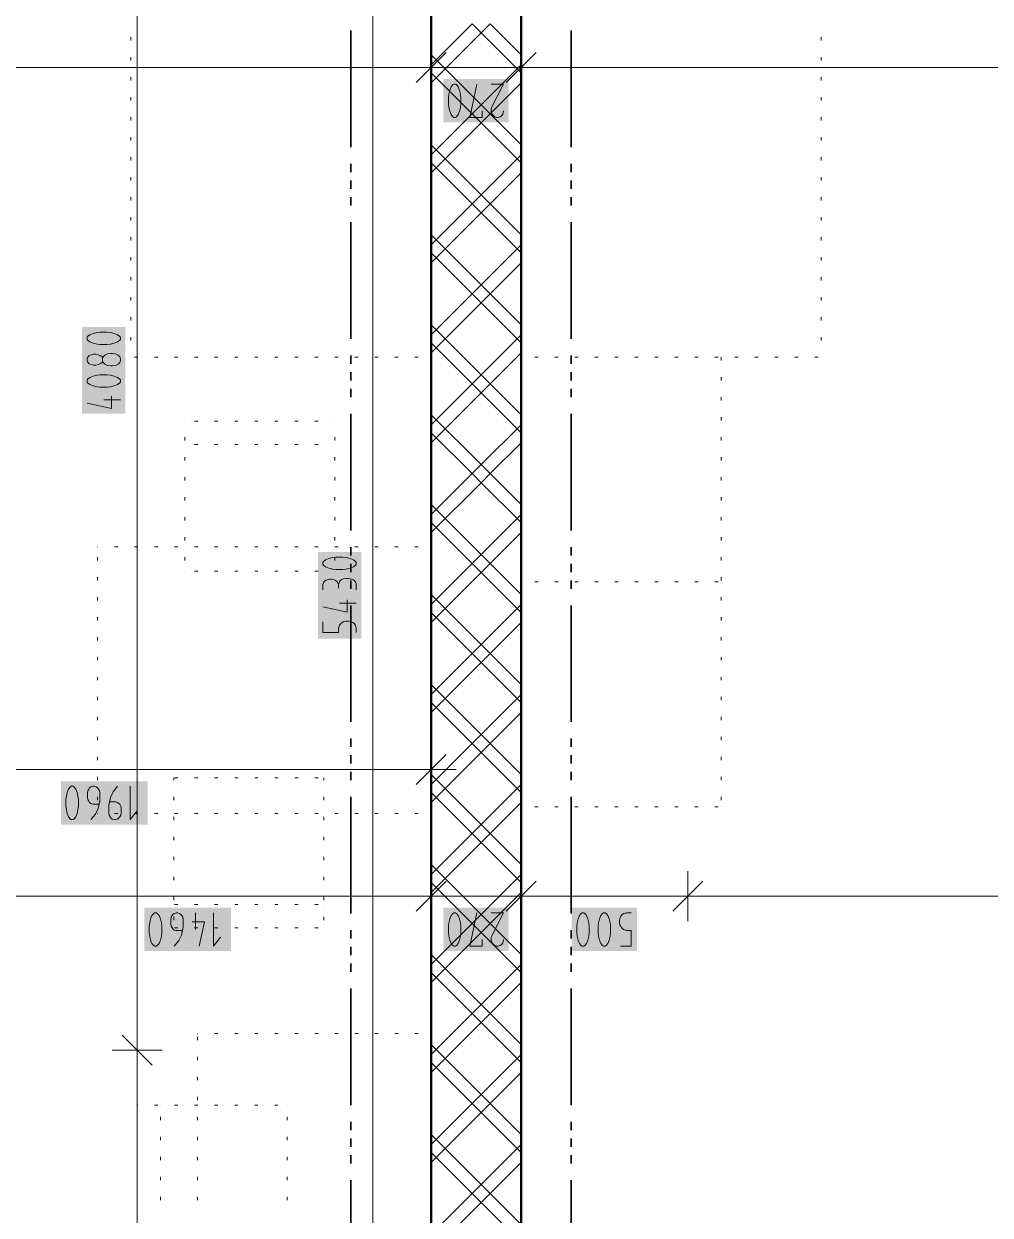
# Model space of a CAD drawing. Header units: millimetres. Extents: x 0 to 594, y 0 to 420.
# Drawn here: x 488.66 to 518.37, y 283.16 to 319.81 of the extents above; entities that cross this region are included whole.
import ezdxf

# ---------------------------------------------------------------- set-up
doc = ezdxf.new("R2010")
doc.units = ezdxf.units.MM
doc.header["$LTSCALE"] = 8
for name, color, linetype in [('PDF_Koty delkove', 7, 'Continuous'), ('PDF_Nabytek', 7, 'Continuous'), ('PDF_Pozarni useky', 7, 'Continuous'), ('PDF_Steny akusticke', 7, 'Continuous')]:
    doc.layers.add(name, color=color, linetype=linetype)

msp = doc.modelspace()

# ---------------------------------------------------------------- linework, layer by layer
at = {"layer": 'PDF_Koty delkove', "lineweight": 18}
for points in [[(499.39, 330.824), (499.39, 330.055), (499.39, 274.398), (499.39, 271.631), (499.39, 250.465), (499.39, 248.312), (499.39, 247.543)], [(492.14, 243.7), (492.14, 248.312), (492.14, 250.465), (492.14, 272.912), (492.14, 274.398), (492.14, 288.236), (492.14, 330.055)], [(501.177, 319.233), (501.177, 318.464), (501.177, 317.696)], [(503.945, 319.233), (503.945, 318.464), (503.945, 317.696)], [(501.638, 318.925), (500.716, 318.003)], [(504.406, 318.925), (503.483, 318.003)], [(549.557, 318.464), (545.764, 318.464), (542.39, 318.464), (503.945, 318.464), (501.177, 318.464), (459.665, 318.464), (456.898, 318.464), (416.513, 318.464), (414.361, 318.464)], [(501.712, 317.541), (501.712, 317.336), (501.726, 317.234), (501.753, 317.114), (501.794, 317.012), (501.848, 316.943), (501.876, 316.927), (501.93, 316.927), (501.958, 316.943), (502.013, 317.012), (502.054, 317.114), (502.082, 317.234), (502.096, 317.336), (502.096, 317.541), (502.082, 317.643), (502.054, 317.763), (502.013, 317.866), (501.958, 317.934), (501.93, 317.952), (501.876, 317.952), (501.848, 317.934), (501.794, 317.866)], [(501.794, 317.866), (501.753, 317.763), (501.726, 317.643), (501.712, 317.541)], [(502.753, 317.131), (502.753, 316.927), (502.369, 316.927), (502.588, 317.952)], [(503.026, 317.952), (503.41, 317.952), (503.053, 317.268), (503.026, 317.199), (503.026, 317.097), (503.053, 317.029), (503.094, 316.978), (503.135, 316.943), (503.19, 316.927), (503.245, 316.927), (503.3, 316.943), (503.341, 316.978), (503.382, 317.029), (503.41, 317.131)], [(491.08, 309.419), (491.063, 309.392), (491.011, 309.351), (490.944, 309.324), (490.875, 309.31), (490.806, 309.31), (490.739, 309.324), (490.67, 309.351), (490.619, 309.406), (490.602, 309.447), (490.602, 309.502), (490.619, 309.543)], [(490.619, 309.543), (490.67, 309.598), (490.739, 309.625), (490.806, 309.639), (490.875, 309.639), (490.944, 309.625), (491.011, 309.598), (491.063, 309.557), (491.08, 309.529)], [(490.619, 308.872), (490.602, 308.845), (490.602, 308.79), (490.619, 308.762), (490.687, 308.708), (490.79, 308.667), (490.91, 308.639), (491.011, 308.625), (491.216, 308.625), (491.319, 308.639), (491.439, 308.667), (491.541, 308.708), (491.61, 308.762), (491.627, 308.79), (491.627, 308.845), (491.61, 308.872), (491.541, 308.927), (491.439, 308.968), (491.319, 308.995), (491.216, 309.009)], [(491.216, 309.009), (491.011, 309.009), (490.91, 308.995), (490.79, 308.968), (490.687, 308.927), (490.619, 308.872)], [(491.354, 308.352), (491.354, 307.968), (490.602, 308.133)], [(491.627, 308.243), (491.115, 308.243)], [(497.852, 302.392), (497.852, 302.556), (497.868, 302.611), (497.903, 302.665), (497.955, 302.693), (498.056, 302.72), (498.125, 302.72), (498.227, 302.693), (498.296, 302.638), (498.33, 302.556), (498.33, 302.447)], [(498.706, 302.733), (498.637, 302.747), (498.569, 302.747), (498.483, 302.733), (498.416, 302.706), (498.365, 302.651), (498.33, 302.556)], [(498.877, 302.392), (498.877, 302.583), (498.842, 302.651), (498.791, 302.706), (498.706, 302.733)], [(498.603, 302.09), (498.603, 301.707), (497.852, 301.872)], [(498.877, 301.981), (498.365, 301.981)], [(497.852, 301.406), (497.852, 301.077), (498.33, 301.077), (498.33, 301.215), (498.365, 301.31), (498.416, 301.365), (498.501, 301.419), (498.569, 301.433), (498.637, 301.433), (498.706, 301.419), (498.774, 301.392), (498.825, 301.351), (498.86, 301.297), (498.877, 301.215), (498.877, 301.077)], [(501.177, 297.634), (501.177, 296.866), (501.177, 296.097)], [(501.638, 297.327), (500.716, 296.404)], [(501.177, 296.866), (489.875, 296.866), (481.087, 296.866), (459.665, 296.866), (456.898, 296.866), (445.666, 296.866), (436.142, 296.866), (430.597, 296.866), (426.977, 296.866), (416.513, 296.866), (414.361, 296.866), (409.949, 296.866), (388.07, 296.866), (386.583, 296.866), (351.939, 296.866), (349.786, 296.866), (315.141, 296.866)], [(501.177, 296.866), (501.946, 296.866)], [(489.955, 295.942), (489.955, 295.737), (489.969, 295.636), (489.996, 295.516), (490.037, 295.413), (490.091, 295.345), (490.119, 295.328), (490.173, 295.328), (490.201, 295.345), (490.255, 295.413), (490.297, 295.516), (490.324, 295.636), (490.338, 295.737), (490.338, 295.942), (490.324, 296.045), (490.297, 296.165), (490.255, 296.267), (490.201, 296.336), (490.173, 296.353), (490.119, 296.353)], [(490.119, 296.353), (490.091, 296.336), (490.037, 296.267), (489.996, 296.165), (489.969, 296.045), (489.955, 295.942)], [(490.968, 295.806), (490.776, 295.806), (490.721, 295.823), (490.68, 295.857), (490.653, 295.892), (490.626, 295.942), (490.612, 296.011), (490.612, 296.147), (490.626, 296.216), (490.653, 296.267), (490.68, 296.301), (490.721, 296.336), (490.776, 296.353), (490.83, 296.353), (490.885, 296.336), (490.926, 296.301), (490.954, 296.267), (490.981, 296.216), (490.995, 296.147), (490.995, 295.908), (490.94, 295.67), (490.858, 295.498), (490.721, 295.328)], [(491.542, 296.353), (491.405, 296.182), (491.323, 296.011), (491.269, 295.772), (491.269, 295.532), (491.283, 295.465), (491.31, 295.413), (491.337, 295.379), (491.378, 295.345), (491.433, 295.328), (491.487, 295.328), (491.542, 295.345), (491.583, 295.379)], [(491.926, 296.353), (491.926, 295.328), (492.144, 295.601)], [(491.583, 295.379), (491.611, 295.413), (491.639, 295.465), (491.652, 295.532), (491.652, 295.67), (491.639, 295.737), (491.611, 295.806), (491.542, 295.857), (491.487, 295.875), (491.296, 295.875)], [(501.177, 293.741), (501.177, 292.972), (501.177, 292.203)], [(503.945, 293.741), (503.945, 292.972), (503.945, 292.203)], [(509.07, 293.741), (509.07, 292.972), (509.07, 292.203)], [(501.638, 293.433), (500.716, 292.511)], [(504.406, 293.433), (503.483, 292.511)], [(509.531, 293.433), (508.608, 292.511)], [(545.764, 292.972), (526.093, 292.972), (509.07, 292.972), (503.945, 292.972), (501.177, 292.972), (486.212, 292.972), (481.087, 292.972)], [(492.599, 291.52), (492.653, 291.451), (492.681, 291.434), (492.735, 291.434), (492.763, 291.451), (492.818, 291.52), (492.859, 291.622), (492.887, 291.742), (492.9, 291.843), (492.9, 292.048), (492.887, 292.151), (492.859, 292.271), (492.818, 292.373), (492.763, 292.442), (492.735, 292.459), (492.681, 292.459), (492.653, 292.442), (492.599, 292.373), (492.558, 292.271), (492.531, 292.151), (492.517, 292.048)], [(493.53, 291.912), (493.338, 291.912), (493.283, 291.93), (493.242, 291.963), (493.215, 291.998), (493.188, 292.048), (493.174, 292.117), (493.174, 292.253), (493.188, 292.322), (493.215, 292.373), (493.242, 292.407), (493.283, 292.442), (493.338, 292.459), (493.392, 292.459), (493.447, 292.442), (493.489, 292.407), (493.516, 292.373), (493.544, 292.322), (493.558, 292.253), (493.558, 292.015), (493.503, 291.776), (493.42, 291.605), (493.283, 291.434)], [(493.94, 292.459), (493.94, 291.947)], [(494.488, 292.459), (494.488, 291.434), (494.707, 291.707)], [(501.848, 291.451), (501.876, 291.434), (501.93, 291.434), (501.958, 291.451), (502.013, 291.52), (502.054, 291.622), (502.082, 291.742), (502.096, 291.843), (502.096, 292.048), (502.082, 292.151), (502.054, 292.271), (502.013, 292.373), (501.958, 292.442), (501.93, 292.459), (501.876, 292.459), (501.848, 292.442), (501.794, 292.373), (501.753, 292.271), (501.726, 292.151), (501.712, 292.048)], [(502.753, 291.638), (502.753, 291.434), (502.369, 291.434), (502.588, 292.459)], [(503.026, 292.459), (503.41, 292.459), (503.053, 291.776), (503.026, 291.707), (503.026, 291.605), (503.053, 291.537), (503.094, 291.486), (503.135, 291.451), (503.19, 291.434), (503.245, 291.434), (503.3, 291.451), (503.341, 291.486), (503.382, 291.537), (503.41, 291.638)], [(506.315, 292.048), (506.315, 291.843), (506.329, 291.742), (506.356, 291.622), (506.397, 291.52), (506.452, 291.451), (506.48, 291.434), (506.534, 291.434), (506.562, 291.451), (506.616, 291.52), (506.657, 291.622), (506.685, 291.742), (506.699, 291.843), (506.699, 292.048), (506.685, 292.151), (506.657, 292.271), (506.616, 292.373), (506.562, 292.442), (506.534, 292.459), (506.48, 292.459), (506.452, 292.442), (506.397, 292.373), (506.356, 292.271), (506.329, 292.151), (506.315, 292.048)], [(506.999, 291.434), (507.328, 291.434), (507.328, 291.912), (507.191, 291.912), (507.096, 291.947), (507.04, 291.998), (506.986, 292.083), (506.972, 292.151), (506.972, 292.22), (506.986, 292.288), (507.013, 292.356), (507.054, 292.407), (507.109, 292.442), (507.191, 292.459), (507.328, 292.459)], [(493.831, 292.186), (494.215, 292.186), (494.049, 291.434)], [(492.517, 292.048), (492.517, 291.843), (492.531, 291.742), (492.558, 291.622), (492.599, 291.52)], [(501.712, 292.048), (501.712, 291.843), (501.726, 291.742), (501.753, 291.622), (501.794, 291.52), (501.848, 291.451)], [(492.601, 287.774), (491.679, 288.697)], [(492.909, 288.236), (492.14, 288.236), (491.371, 288.236)]]:
    msp.add_lwpolyline(points, dxfattribs=at)
for points in [[(491.216, 310.323), (491.011, 310.323), (490.91, 310.309), (490.79, 310.282), (490.687, 310.241), (490.619, 310.187), (490.602, 310.159), (490.602, 310.104), (490.619, 310.076), (490.687, 310.022), (490.79, 309.981), (490.91, 309.953), (491.011, 309.939), (491.216, 309.939), (491.319, 309.953), (491.439, 309.981), (491.541, 310.022), (491.61, 310.076), (491.627, 310.104), (491.627, 310.159), (491.61, 310.187), (491.541, 310.241), (491.439, 310.282), (491.319, 310.309)], [(491.387, 309.666), (491.319, 309.666), (491.234, 309.652), (491.149, 309.612), (491.097, 309.557), (491.08, 309.529), (491.08, 309.419), (491.097, 309.392), (491.149, 309.337), (491.234, 309.296), (491.319, 309.282), (491.387, 309.282), (491.473, 309.296), (491.559, 309.337), (491.61, 309.392), (491.627, 309.447), (491.627, 309.502), (491.61, 309.557), (491.559, 309.612), (491.473, 309.652)], [(498.466, 303.404), (498.261, 303.404), (498.16, 303.39), (498.04, 303.363), (497.937, 303.322), (497.868, 303.268), (497.852, 303.24), (497.852, 303.186), (497.868, 303.158), (497.937, 303.104), (498.04, 303.063), (498.16, 303.035), (498.261, 303.021), (498.466, 303.021), (498.569, 303.035), (498.688, 303.063), (498.791, 303.104), (498.86, 303.158), (498.877, 303.186), (498.877, 303.24), (498.86, 303.268), (498.791, 303.322), (498.688, 303.363), (498.569, 303.39)], [(505.658, 292.048), (505.658, 291.843), (505.672, 291.742), (505.699, 291.622), (505.74, 291.52), (505.795, 291.451), (505.822, 291.434), (505.877, 291.434), (505.905, 291.451), (505.959, 291.52), (506, 291.622), (506.028, 291.742), (506.042, 291.843), (506.042, 292.048), (506.028, 292.151), (506, 292.271), (505.959, 292.373), (505.905, 292.442), (505.877, 292.459), (505.822, 292.459), (505.795, 292.442), (505.74, 292.373), (505.699, 292.271), (505.672, 292.151)]]:
    msp.add_lwpolyline(points, close=True, dxfattribs=at)
at = {"layer": 'PDF_Koty delkove', "color": 7, "lineweight": 18, "true_color": 0xffffff, "transparency": 33554559}
for points in [[(503.563, 318.106), (501.559, 318.106), (503.563, 316.773), (501.559, 316.773)], [(491.781, 307.814), (491.781, 310.476), (490.449, 307.814), (490.449, 310.476)], [(499.031, 300.896), (499.031, 303.558), (497.698, 300.896), (497.698, 303.558)], [(492.463, 296.507), (489.801, 296.507), (492.463, 295.175), (489.801, 295.175)], [(495.025, 292.613), (492.363, 292.613), (495.025, 291.281), (492.363, 291.281)], [(503.563, 292.613), (501.559, 292.613), (503.563, 291.281), (501.559, 291.281)], [(507.51, 292.613), (505.505, 292.613), (507.51, 291.281), (505.505, 291.281)]]:
    msp.add_solid(points, dxfattribs=at)
at = {"layer": 'PDF_Nabytek', "lineweight": 13}
for points in [[(491.952, 319.29), (491.952, 319.393)], [(501.177, 319.29), (501.177, 319.393)], [(503.945, 319.29), (503.945, 319.393)], [(513.17, 319.29), (513.17, 319.393)], [(491.952, 318.675), (491.952, 318.778)], [(501.177, 318.675), (501.177, 318.778)], [(503.945, 318.675), (503.945, 318.778)], [(513.17, 318.675), (513.17, 318.778)], [(491.952, 318.06), (491.952, 318.163)], [(501.177, 318.06), (501.177, 318.163)], [(503.945, 318.06), (503.945, 318.163)], [(513.17, 318.06), (513.17, 318.163)], [(491.952, 317.445), (491.952, 317.548)], [(501.177, 317.445), (501.177, 317.548)], [(503.945, 317.445), (503.945, 317.548)], [(513.17, 317.445), (513.17, 317.548)], [(491.952, 316.83), (491.952, 316.933)], [(501.177, 316.83), (501.177, 316.933)], [(503.945, 316.83), (503.945, 316.933)], [(513.17, 316.83), (513.17, 316.933)], [(491.952, 316.215), (491.952, 316.318)], [(501.177, 316.215), (501.177, 316.318)], [(503.945, 316.215), (503.945, 316.318)], [(513.17, 316.215), (513.17, 316.318)], [(491.952, 315.6), (491.952, 315.703)], [(501.177, 315.6), (501.177, 315.703)], [(503.945, 315.6), (503.945, 315.703)], [(513.17, 315.6), (513.17, 315.703)], [(491.952, 314.985), (491.952, 315.088)], [(501.177, 314.985), (501.177, 315.088)], [(503.945, 314.985), (503.945, 315.088)], [(513.17, 314.985), (513.17, 315.088)], [(491.952, 314.37), (491.952, 314.473)], [(501.177, 314.37), (501.177, 314.473)], [(503.945, 314.37), (503.945, 314.473)], [(513.17, 314.37), (513.17, 314.473)], [(491.952, 313.755), (491.952, 313.858)], [(501.177, 313.755), (501.177, 313.858)], [(503.945, 313.755), (503.945, 313.858)], [(513.17, 313.755), (513.17, 313.858)], [(491.952, 313.14), (491.952, 313.243)], [(501.177, 313.14), (501.177, 313.243)], [(503.945, 313.14), (503.945, 313.243)], [(513.17, 313.14), (513.17, 313.243)], [(491.952, 312.525), (491.952, 312.628)], [(501.177, 312.525), (501.177, 312.628)], [(503.945, 312.525), (503.945, 312.628)], [(513.17, 312.525), (513.17, 312.628)], [(491.952, 311.91), (491.952, 312.013)], [(501.177, 311.91), (501.177, 312.013)], [(503.945, 311.91), (503.945, 312.013)], [(513.17, 311.91), (513.17, 312.013)], [(491.952, 311.295), (491.952, 311.398)], [(501.177, 311.295), (501.177, 311.398)], [(503.945, 311.295), (503.945, 311.398)], [(513.17, 311.295), (513.17, 311.398)], [(491.952, 310.68), (491.952, 310.783)], [(501.177, 310.68), (501.177, 310.783)], [(503.945, 310.68), (503.945, 310.783)], [(513.17, 310.68), (513.17, 310.783)], [(491.952, 310.065), (491.952, 310.168)], [(501.177, 310.065), (501.177, 310.168)], [(503.945, 310.065), (503.945, 310.168)], [(513.17, 310.065), (513.17, 310.168)], [(491.952, 309.555), (491.952, 309.555)], [(491.952, 309.555), (491.952, 309.555)], [(492.168, 309.555), (492.066, 309.555)], [(492.783, 309.555), (492.681, 309.555)], [(493.398, 309.555), (493.296, 309.555)], [(494.013, 309.555), (493.911, 309.555)], [(494.628, 309.555), (494.526, 309.555)], [(495.243, 309.555), (495.141, 309.555)], [(495.858, 309.555), (495.756, 309.555)], [(496.473, 309.555), (496.371, 309.555)], [(497.088, 309.555), (496.986, 309.555)], [(497.703, 309.555), (497.601, 309.555)], [(498.318, 309.555), (498.216, 309.555)], [(498.933, 309.555), (498.831, 309.555)], [(499.548, 309.555), (499.446, 309.555)], [(500.163, 309.555), (500.061, 309.555)], [(500.778, 309.555), (500.676, 309.555)], [(501.177, 309.555), (501.177, 309.555)], [(501.177, 309.555), (501.177, 309.555)], [(503.945, 309.555), (503.945, 309.555)], [(503.945, 309.555), (503.945, 309.555)], [(503.945, 309.555), (503.945, 309.555)], [(503.945, 309.555), (503.945, 309.555)], [(503.945, 309.45), (503.945, 309.553)], [(504.468, 309.555), (504.366, 309.555)], [(504.468, 309.555), (504.366, 309.555)], [(505.083, 309.555), (504.981, 309.555)], [(505.083, 309.555), (504.981, 309.555)], [(505.698, 309.555), (505.596, 309.555)], [(505.698, 309.555), (505.596, 309.555)], [(506.313, 309.555), (506.211, 309.555)], [(506.313, 309.555), (506.211, 309.555)], [(506.928, 309.555), (506.826, 309.555)], [(506.928, 309.555), (506.826, 309.555)], [(507.543, 309.555), (507.441, 309.555)], [(507.543, 309.555), (507.441, 309.555)], [(508.158, 309.555), (508.056, 309.555)], [(508.158, 309.555), (508.056, 309.555)], [(508.773, 309.555), (508.671, 309.555)], [(508.773, 309.555), (508.671, 309.555)], [(509.388, 309.555), (509.286, 309.555)], [(509.388, 309.555), (509.286, 309.555)], [(510.003, 309.555), (509.901, 309.555)], [(510.003, 309.555), (509.901, 309.555)], [(510.095, 309.555), (510.095, 309.555)], [(510.095, 309.555), (510.095, 309.555)], [(510.095, 309.45), (510.095, 309.553)], [(510.618, 309.555), (510.516, 309.555)], [(511.233, 309.555), (511.131, 309.555)], [(511.848, 309.555), (511.746, 309.555)], [(512.463, 309.555), (512.361, 309.555)], [(513.078, 309.555), (512.976, 309.555)], [(513.17, 309.555), (513.17, 309.555)], [(513.17, 309.555), (513.17, 309.555)], [(503.945, 308.835), (503.945, 308.938)], [(510.095, 308.835), (510.095, 308.938)], [(503.945, 308.221), (503.945, 308.323)], [(510.095, 308.221), (510.095, 308.323)], [(493.609, 307.578), (493.609, 307.578)], [(493.609, 307.578), (493.609, 307.578)], [(494.013, 307.578), (493.911, 307.578)], [(494.628, 307.578), (494.526, 307.578)], [(495.243, 307.578), (495.141, 307.578)], [(495.858, 307.578), (495.756, 307.578)], [(496.473, 307.578), (496.371, 307.578)], [(497.088, 307.578), (496.986, 307.578)], [(497.703, 307.578), (497.601, 307.578)], [(498.221, 307.578), (498.216, 307.578)], [(498.221, 307.578), (498.221, 307.578)], [(498.221, 307.578), (498.221, 307.578)], [(503.945, 307.606), (503.945, 307.708)], [(510.095, 307.606), (510.095, 307.708)], [(493.609, 306.991), (493.609, 307.093)], [(493.609, 306.861), (493.609, 306.861)], [(494.013, 306.861), (493.911, 306.861)], [(494.628, 306.861), (494.526, 306.861)], [(495.243, 306.861), (495.141, 306.861)], [(495.858, 306.861), (495.756, 306.861)], [(496.473, 306.861), (496.371, 306.861)], [(497.088, 306.861), (496.986, 306.861)], [(497.703, 306.861), (497.601, 306.861)], [(498.221, 306.861), (498.216, 306.861)], [(498.221, 306.991), (498.221, 307.093)], [(498.221, 306.861), (498.221, 306.861)], [(503.945, 306.991), (503.945, 307.093)], [(510.095, 306.991), (510.095, 307.093)], [(493.609, 306.376), (493.609, 306.478)], [(498.221, 306.376), (498.221, 306.478)], [(503.945, 306.376), (503.945, 306.478)], [(510.095, 306.376), (510.095, 306.478)], [(493.609, 305.761), (493.609, 305.863)], [(498.221, 305.761), (498.221, 305.863)], [(503.945, 305.761), (503.945, 305.863)], [(510.095, 305.761), (510.095, 305.863)], [(493.609, 305.146), (493.609, 305.248)], [(498.221, 305.146), (498.221, 305.248)], [(503.945, 305.146), (503.945, 305.248)], [(510.095, 305.146), (510.095, 305.248)], [(493.609, 304.531), (493.609, 304.633)], [(498.221, 304.531), (498.221, 304.633)], [(503.945, 304.531), (503.945, 304.633)], [(510.095, 304.531), (510.095, 304.633)], [(493.609, 303.916), (493.609, 304.018)], [(498.221, 303.916), (498.221, 304.018)], [(503.945, 303.916), (503.945, 304.018)], [(510.095, 303.916), (510.095, 304.018)], [(490.927, 303.713), (490.927, 303.713)], [(490.938, 303.713), (490.927, 303.713)], [(490.927, 303.713), (490.927, 303.713)], [(491.553, 303.713), (491.451, 303.713)], [(492.168, 303.713), (492.066, 303.713)], [(492.783, 303.713), (492.681, 303.713)], [(493.398, 303.713), (493.296, 303.713)], [(494.013, 303.713), (493.911, 303.713)], [(494.628, 303.713), (494.526, 303.713)], [(495.243, 303.713), (495.141, 303.713)], [(495.858, 303.713), (495.756, 303.713)], [(496.473, 303.713), (496.371, 303.713)], [(497.088, 303.713), (496.986, 303.713)], [(497.703, 303.713), (497.601, 303.713)], [(498.318, 303.713), (498.216, 303.713)], [(498.933, 303.713), (498.831, 303.713)], [(499.548, 303.713), (499.446, 303.713)], [(500.163, 303.713), (500.061, 303.713)], [(500.778, 303.713), (500.676, 303.713)], [(501.177, 303.713), (501.177, 303.713)], [(501.177, 303.713), (501.177, 303.713)], [(490.927, 303.301), (490.927, 303.403)], [(493.609, 303.301), (493.609, 303.403)], [(498.221, 303.301), (498.221, 303.403)], [(501.177, 303.301), (501.177, 303.403)], [(503.945, 303.301), (503.945, 303.403)], [(510.095, 303.301), (510.095, 303.403)], [(490.927, 302.686), (490.927, 302.788)], [(493.609, 302.966), (493.609, 302.966)], [(493.609, 302.966), (493.609, 302.966)], [(494.013, 302.966), (493.911, 302.966)], [(494.628, 302.966), (494.526, 302.966)], [(495.243, 302.966), (495.141, 302.966)], [(495.858, 302.966), (495.756, 302.966)], [(496.473, 302.966), (496.371, 302.966)], [(497.088, 302.966), (496.986, 302.966)], [(497.703, 302.966), (497.601, 302.966)], [(498.221, 302.966), (498.216, 302.966)], [(498.221, 302.966), (498.221, 302.966)], [(498.221, 302.966), (498.221, 302.966)], [(501.177, 302.686), (501.177, 302.788)], [(503.945, 302.686), (503.945, 302.788)], [(510.095, 302.686), (510.095, 302.788)], [(503.945, 302.637), (503.945, 302.637)], [(504.468, 302.637), (504.366, 302.637)], [(505.083, 302.637), (504.981, 302.637)], [(505.698, 302.637), (505.596, 302.637)], [(506.313, 302.637), (506.211, 302.637)], [(506.928, 302.637), (506.826, 302.637)], [(507.543, 302.637), (507.441, 302.637)], [(508.158, 302.637), (508.056, 302.637)], [(508.773, 302.637), (508.671, 302.637)], [(509.388, 302.637), (509.286, 302.637)], [(510.003, 302.637), (509.901, 302.637)], [(510.095, 302.637), (510.095, 302.637)], [(490.927, 302.071), (490.927, 302.173)], [(501.177, 302.071), (501.177, 302.173)], [(503.945, 302.071), (503.945, 302.173)], [(510.095, 302.071), (510.095, 302.173)], [(490.927, 301.456), (490.927, 301.558)], [(501.177, 301.456), (501.177, 301.558)], [(503.945, 301.456), (503.945, 301.558)], [(510.095, 301.456), (510.095, 301.558)], [(490.927, 300.841), (490.927, 300.943)], [(501.177, 300.841), (501.177, 300.943)], [(503.945, 300.841), (503.945, 300.943)], [(510.095, 300.841), (510.095, 300.943)], [(490.927, 300.226), (490.927, 300.328)], [(501.177, 300.226), (501.177, 300.328)], [(503.945, 300.226), (503.945, 300.328)], [(510.095, 300.226), (510.095, 300.328)], [(490.927, 299.611), (490.927, 299.713)], [(501.177, 299.611), (501.177, 299.713)], [(503.945, 299.611), (503.945, 299.713)], [(510.095, 299.611), (510.095, 299.713)], [(490.927, 298.996), (490.927, 299.098)], [(501.177, 298.996), (501.177, 299.098)], [(503.945, 298.996), (503.945, 299.098)], [(510.095, 298.996), (510.095, 299.098)], [(490.927, 298.381), (490.927, 298.483)], [(501.177, 298.381), (501.177, 298.483)], [(503.945, 298.381), (503.945, 298.483)], [(510.095, 298.381), (510.095, 298.483)], [(490.927, 297.766), (490.927, 297.868)], [(501.177, 297.766), (501.177, 297.868)], [(503.945, 297.766), (503.945, 297.868)], [(510.095, 297.766), (510.095, 297.868)], [(490.927, 297.151), (490.927, 297.253)], [(501.177, 297.151), (501.177, 297.253)], [(503.945, 297.151), (503.945, 297.253)], [(510.095, 297.151), (510.095, 297.253)], [(490.927, 296.536), (490.927, 296.638)], [(493.273, 296.536), (493.273, 296.61)], [(493.273, 296.61), (493.273, 296.61)], [(493.273, 296.61), (493.273, 296.61)], [(493.398, 296.61), (493.296, 296.61)], [(494.013, 296.61), (493.911, 296.61)], [(494.628, 296.61), (494.526, 296.61)], [(495.243, 296.61), (495.141, 296.61)], [(495.858, 296.61), (495.756, 296.61)], [(496.473, 296.61), (496.371, 296.61)], [(497.088, 296.61), (496.986, 296.61)], [(497.703, 296.61), (497.601, 296.61)], [(497.885, 296.61), (497.885, 296.61)], [(497.885, 296.536), (497.885, 296.61)], [(497.885, 296.61), (497.885, 296.61)], [(501.177, 296.536), (501.177, 296.638)], [(503.945, 296.536), (503.945, 296.638)], [(510.095, 296.536), (510.095, 296.638)], [(490.927, 295.921), (490.927, 296.023)], [(493.273, 295.921), (493.273, 296.023)], [(497.885, 295.921), (497.885, 296.023)], [(501.177, 295.921), (501.177, 296.023)], [(503.945, 295.921), (503.945, 296.023)], [(510.095, 295.921), (510.095, 296.023)], [(490.927, 295.513), (490.927, 295.513)], [(490.938, 295.513), (490.927, 295.513)], [(490.927, 295.513), (490.927, 295.513)], [(491.553, 295.513), (491.451, 295.513)], [(492.168, 295.513), (492.066, 295.513)], [(492.783, 295.513), (492.681, 295.513)], [(493.273, 295.306), (493.273, 295.408)], [(493.398, 295.513), (493.296, 295.513)], [(494.013, 295.513), (493.911, 295.513)], [(494.628, 295.513), (494.526, 295.513)], [(495.243, 295.513), (495.141, 295.513)], [(495.858, 295.513), (495.756, 295.513)], [(496.473, 295.513), (496.371, 295.513)], [(497.088, 295.513), (496.986, 295.513)], [(497.703, 295.513), (497.601, 295.513)], [(497.885, 295.306), (497.885, 295.408)], [(498.318, 295.513), (498.216, 295.513)], [(498.933, 295.513), (498.831, 295.513)], [(499.548, 295.513), (499.446, 295.513)], [(500.163, 295.513), (500.061, 295.513)], [(500.778, 295.513), (500.676, 295.513)], [(501.177, 295.513), (501.177, 295.513)], [(501.177, 295.513), (501.177, 295.513)], [(503.945, 295.718), (503.945, 295.718)], [(503.945, 295.718), (503.945, 295.718)], [(504.468, 295.718), (504.366, 295.718)], [(505.083, 295.718), (504.981, 295.718)], [(505.698, 295.718), (505.596, 295.718)], [(506.313, 295.718), (506.211, 295.718)], [(506.928, 295.718), (506.826, 295.718)], [(507.543, 295.718), (507.441, 295.718)], [(508.158, 295.718), (508.056, 295.718)], [(508.773, 295.718), (508.671, 295.718)], [(509.388, 295.718), (509.286, 295.718)], [(510.003, 295.718), (509.901, 295.718)], [(510.095, 295.718), (510.095, 295.718)], [(510.095, 295.718), (510.095, 295.718)], [(493.273, 294.691), (493.273, 294.793)], [(497.885, 294.691), (497.885, 294.793)], [(493.273, 294.076), (493.273, 294.178)], [(497.885, 294.076), (497.885, 294.178)], [(493.273, 293.461), (493.273, 293.563)], [(497.885, 293.461), (497.885, 293.563)], [(493.273, 292.846), (493.273, 292.948)], [(497.885, 292.846), (497.885, 292.948)], [(493.273, 292.715), (493.273, 292.715)], [(493.398, 292.715), (493.296, 292.715)], [(494.013, 292.715), (493.911, 292.715)], [(494.628, 292.715), (494.526, 292.715)], [(495.243, 292.715), (495.141, 292.715)], [(495.858, 292.715), (495.756, 292.715)], [(496.473, 292.715), (496.371, 292.715)], [(497.088, 292.715), (496.986, 292.715)], [(497.703, 292.715), (497.601, 292.715)], [(497.885, 292.715), (497.885, 292.715)], [(493.273, 292.231), (493.273, 292.333)], [(497.885, 292.231), (497.885, 292.333)], [(493.273, 291.997), (493.273, 291.997)], [(493.273, 291.997), (493.273, 291.997)], [(493.398, 291.997), (493.296, 291.997)], [(494.013, 291.997), (493.911, 291.997)], [(494.628, 291.997), (494.526, 291.997)], [(495.243, 291.997), (495.141, 291.997)], [(495.858, 291.997), (495.756, 291.997)], [(496.473, 291.997), (496.371, 291.997)], [(497.088, 291.997), (496.986, 291.997)], [(497.703, 291.997), (497.601, 291.997)], [(497.885, 291.997), (497.885, 291.997)], [(497.885, 291.997), (497.885, 291.997)], [(494.013, 288.748), (494.002, 288.748)], [(494.002, 288.748), (494.002, 288.748)], [(494.002, 288.748), (494.002, 288.748)], [(494.002, 288.541), (494.002, 288.643)], [(494.628, 288.748), (494.526, 288.748)], [(495.243, 288.748), (495.141, 288.748)], [(495.858, 288.748), (495.756, 288.748)], [(496.473, 288.748), (496.371, 288.748)], [(497.088, 288.748), (496.986, 288.748)], [(497.703, 288.748), (497.601, 288.748)], [(498.318, 288.748), (498.216, 288.748)], [(498.933, 288.748), (498.831, 288.748)], [(499.548, 288.748), (499.446, 288.748)], [(500.163, 288.748), (500.061, 288.748)], [(500.778, 288.748), (500.676, 288.748)], [(501.177, 288.748), (501.177, 288.748)], [(501.177, 288.748), (501.177, 288.748)], [(501.177, 288.541), (501.177, 288.643)], [(494.002, 287.926), (494.002, 288.028)], [(501.177, 287.926), (501.177, 288.028)], [(494.002, 287.311), (494.002, 287.413)], [(501.177, 287.311), (501.177, 287.413)], [(494.002, 286.696), (494.002, 286.798)], [(501.177, 286.696), (501.177, 286.798)], [(492.139, 286.544), (492.139, 286.544)], [(492.168, 286.544), (492.139, 286.544)], [(492.139, 286.544), (492.139, 286.544)], [(492.783, 286.544), (492.681, 286.544)], [(492.857, 286.544), (492.857, 286.544)], [(493.398, 286.544), (493.296, 286.544)], [(494.013, 286.544), (493.911, 286.544)], [(494.628, 286.544), (494.526, 286.544)], [(495.243, 286.544), (495.141, 286.544)], [(495.858, 286.544), (495.756, 286.544)], [(496.473, 286.544), (496.371, 286.544)], [(496.752, 286.544), (496.752, 286.544)], [(496.752, 286.544), (496.752, 286.544)], [(492.139, 286.081), (492.139, 286.183)], [(492.857, 286.081), (492.857, 286.183)], [(494.002, 286.081), (494.002, 286.183)], [(496.752, 286.081), (496.752, 286.183)], [(501.177, 286.081), (501.177, 286.183)], [(492.139, 285.466), (492.139, 285.568)], [(492.857, 285.466), (492.857, 285.568)], [(494.002, 285.466), (494.002, 285.568)], [(496.752, 285.466), (496.752, 285.568)], [(501.177, 285.466), (501.177, 285.568)], [(492.139, 284.851), (492.139, 284.953)], [(492.857, 284.851), (492.857, 284.953)], [(494.002, 284.851), (494.002, 284.953)], [(496.752, 284.851), (496.752, 284.953)], [(501.177, 284.851), (501.177, 284.953)], [(492.139, 284.236), (492.139, 284.338)], [(492.857, 284.236), (492.857, 284.338)], [(494.002, 284.236), (494.002, 284.338)], [(496.752, 284.236), (496.752, 284.338)], [(501.177, 284.236), (501.177, 284.338)], [(492.139, 283.621), (492.139, 283.723)], [(492.857, 283.621), (492.857, 283.723)], [(494.002, 283.621), (494.002, 283.723)], [(496.752, 283.621), (496.752, 283.723)], [(501.177, 283.621), (501.177, 283.723)]]:
    msp.add_lwpolyline(points, dxfattribs=at)
at = {"layer": 'PDF_Pozarni useky', "lineweight": 35}
for points in [[(498.717, 316.01), (498.717, 319.598)], [(505.482, 316.01), (505.482, 319.598)], [(498.717, 315.242), (498.717, 315.498)], [(505.482, 315.242), (505.482, 315.498)], [(498.717, 314.729), (498.717, 314.985)], [(505.482, 314.729), (505.482, 314.985)], [(498.717, 314.217), (498.717, 314.473)], [(505.482, 314.217), (505.482, 314.473)], [(498.717, 310.117), (498.717, 313.704)], [(505.482, 310.117), (505.482, 313.704)], [(498.717, 309.348), (498.717, 309.604)], [(505.482, 309.348), (505.482, 309.604)], [(498.717, 308.835), (498.717, 309.092)], [(505.482, 308.835), (505.482, 309.092)], [(498.717, 308.323), (498.717, 308.579)], [(505.482, 308.323), (505.482, 308.579)], [(498.717, 304.223), (498.717, 307.81)], [(505.482, 304.223), (505.482, 307.81)], [(498.717, 303.454), (498.717, 303.711)], [(505.482, 303.454), (505.482, 303.711)], [(498.717, 302.942), (498.717, 303.198)], [(505.482, 302.942), (505.482, 303.198)], [(498.717, 302.429), (498.717, 302.686)], [(505.482, 302.429), (505.482, 302.686)], [(498.717, 298.329), (498.717, 301.917)], [(505.482, 298.329), (505.482, 301.917)], [(498.717, 297.561), (498.717, 297.817)], [(505.482, 297.561), (505.482, 297.817)], [(498.717, 297.048), (498.717, 297.304)], [(505.482, 297.048), (505.482, 297.304)], [(498.717, 296.536), (498.717, 296.792)], [(505.482, 296.536), (505.482, 296.792)], [(498.717, 292.436), (498.717, 296.023)], [(505.482, 292.436), (505.482, 296.023)], [(498.717, 291.667), (498.717, 291.923)], [(505.482, 291.667), (505.482, 291.923)], [(498.717, 291.154), (498.717, 291.411)], [(505.482, 291.154), (505.482, 291.411)], [(498.717, 290.642), (498.717, 290.898)], [(505.482, 290.642), (505.482, 290.898)], [(498.717, 286.542), (498.717, 290.129)], [(505.482, 286.542), (505.482, 290.129)], [(498.717, 285.773), (498.717, 286.029)], [(505.482, 285.773), (505.482, 286.029)], [(498.717, 285.261), (498.717, 285.517)], [(505.482, 285.261), (505.482, 285.517)], [(498.717, 284.748), (498.717, 285.004)], [(505.482, 284.748), (505.482, 285.004)], [(498.717, 280.648), (498.717, 284.236)], [(505.482, 280.648), (505.482, 284.236)]]:
    msp.add_lwpolyline(points, dxfattribs=at)
at = {"layer": 'PDF_Steny akusticke', "lineweight": 50}
msp.add_lwpolyline([(503.945, 274.398), (503.945, 330.055), (501.178, 330.055), (501.177, 330.055), (501.177, 274.398)], dxfattribs=at)
at = {"layer": 'PDF_Steny akusticke', "lineweight": 9}
for points in [[(501.177, 318.545), (502.438, 319.805)], [(503.945, 318.299), (502.715, 319.529), (502.438, 319.805)], [(502.715, 319.529), (502.991, 319.805)], [(503.945, 318.852), (502.991, 319.805)], [(501.177, 317.991), (502.715, 319.529)], [(502.715, 317.315), (501.177, 318.852)], [(502.991, 317.038), (502.715, 317.315), (503.945, 318.545)], [(502.438, 317.038), (501.177, 318.299)], [(502.991, 317.038), (503.945, 317.991)], [(501.177, 315.777), (502.438, 317.038)], [(502.438, 317.038), (502.715, 317.315)], [(503.945, 315.531), (502.715, 316.761), (502.438, 317.038)], [(502.715, 316.761), (502.991, 317.038)], [(503.945, 316.085), (502.991, 317.038)], [(501.177, 315.224), (502.715, 316.761)], [(502.715, 314.547), (501.177, 316.085)], [(502.438, 314.27), (501.177, 315.531)], [(502.991, 314.27), (502.715, 314.547), (503.945, 315.777)], [(502.991, 314.27), (503.945, 315.224)], [(502.438, 314.27), (502.715, 314.547)], [(501.177, 313.01), (502.438, 314.27)], [(502.715, 313.994), (502.438, 314.27)], [(503.945, 312.764), (502.715, 313.994), (502.991, 314.27)], [(503.945, 313.317), (502.991, 314.27)], [(501.177, 312.456), (502.715, 313.994)], [(502.715, 311.78), (501.177, 313.317)], [(502.991, 311.503), (502.715, 311.78), (503.945, 313.01)], [(502.438, 311.503), (501.177, 312.764)], [(502.991, 311.503), (503.945, 312.456)], [(501.177, 310.242), (502.438, 311.503)], [(501.177, 309.689), (502.715, 311.226), (502.991, 311.503)], [(502.438, 311.503), (502.715, 311.78)], [(502.715, 311.226), (502.438, 311.503)], [(503.945, 310.55), (502.991, 311.503)], [(503.945, 309.996), (502.715, 311.226)], [(502.715, 309.012), (501.177, 310.55)], [(502.991, 308.735), (502.715, 309.012), (503.945, 310.242)], [(502.438, 308.735), (501.177, 309.996)], [(502.991, 308.735), (503.945, 309.689)], [(502.438, 308.735), (502.715, 309.012)], [(501.177, 307.475), (502.438, 308.735)], [(501.177, 306.921), (502.715, 308.459), (502.991, 308.735)], [(502.715, 308.459), (502.438, 308.735)], [(503.945, 307.782), (502.991, 308.735)], [(503.945, 307.229), (502.715, 308.459)], [(502.715, 306.245), (501.177, 307.782)], [(502.991, 305.968), (502.715, 306.245), (503.945, 307.475)], [(502.438, 305.968), (501.177, 307.229)], [(503.945, 305.015), (502.991, 305.968), (503.945, 306.921)], [(502.438, 305.968), (502.715, 306.245)], [(502.715, 305.691), (502.438, 305.968), (501.177, 304.707)], [(501.177, 304.154), (502.715, 305.691), (502.991, 305.968)], [(503.945, 304.461), (502.715, 305.691)], [(502.715, 303.477), (501.177, 305.015)], [(502.991, 303.2), (502.715, 303.477), (503.945, 304.707)], [(502.438, 303.2), (501.177, 304.461)], [(503.945, 302.247), (502.991, 303.2), (503.945, 304.154)], [(502.438, 303.2), (502.715, 303.477)], [(502.715, 302.924), (502.438, 303.2), (501.177, 301.94)], [(501.177, 301.386), (502.715, 302.924), (502.991, 303.2)], [(503.945, 301.694), (502.715, 302.924)], [(502.715, 300.71), (501.177, 302.247)], [(502.438, 300.433), (501.177, 301.694)], [(502.991, 300.433), (502.715, 300.71), (503.945, 301.94)], [(503.945, 299.48), (502.991, 300.433), (503.945, 301.386)], [(502.438, 300.433), (502.715, 300.71)], [(501.177, 299.172), (502.438, 300.433)], [(501.177, 298.619), (502.715, 300.156), (502.991, 300.433)], [(502.715, 300.156), (502.438, 300.433)], [(503.945, 298.926), (502.715, 300.156)], [(502.715, 297.942), (501.177, 299.48)], [(502.991, 297.665), (502.715, 297.942), (503.945, 299.172)], [(502.438, 297.665), (501.177, 298.926)], [(503.945, 296.712), (502.991, 297.665), (503.945, 298.619)], [(502.438, 297.665), (502.715, 297.942)], [(501.177, 296.405), (502.438, 297.665)], [(501.177, 295.851), (502.715, 297.389), (502.991, 297.665)], [(502.715, 297.389), (502.438, 297.665)], [(503.945, 296.159), (502.715, 297.389)], [(502.715, 295.175), (501.177, 296.712)], [(502.438, 294.898), (501.177, 296.159)], [(502.991, 294.898), (502.715, 295.175), (503.945, 296.405)], [(503.945, 293.945), (502.991, 294.898), (503.945, 295.851)], [(502.438, 294.898), (502.715, 295.175)], [(501.177, 293.637), (502.438, 294.898)], [(501.177, 293.084), (502.715, 294.621), (502.991, 294.898)], [(502.715, 294.621), (502.438, 294.898)], [(503.945, 293.391), (502.715, 294.621)], [(502.715, 292.407), (501.177, 293.945)], [(502.991, 292.131), (502.715, 292.407), (503.945, 293.637)], [(502.438, 292.131), (501.177, 293.391)], [(503.945, 291.177), (502.991, 292.131), (503.945, 293.084)], [(502.715, 291.854), (502.438, 292.131), (501.177, 290.87)], [(501.177, 290.316), (502.715, 291.854), (502.991, 292.131)], [(502.438, 292.131), (502.715, 292.407)], [(503.945, 290.624), (502.715, 291.854)], [(503.945, 288.41), (502.991, 289.363), (502.715, 289.64), (501.177, 291.177)], [(502.438, 289.363), (501.177, 290.624)], [(502.715, 289.64), (503.945, 290.87)], [(502.991, 289.363), (503.945, 290.316)], [(502.438, 289.363), (502.715, 289.64)], [(501.177, 288.102), (502.438, 289.363)], [(501.177, 287.549), (502.715, 289.086), (502.991, 289.363)], [(502.715, 289.086), (502.438, 289.363)], [(503.945, 287.856), (502.715, 289.086)], [(503.945, 285.642), (502.991, 286.596), (502.715, 286.872), (501.177, 288.41)], [(502.715, 286.872), (503.945, 288.102)], [(502.438, 286.596), (501.177, 287.856)], [(502.991, 286.596), (503.945, 287.549)], [(501.177, 285.335), (502.438, 286.596)], [(502.438, 286.596), (502.715, 286.872)], [(502.715, 286.319), (502.438, 286.596)], [(502.715, 286.319), (502.991, 286.596)], [(503.945, 285.089), (502.715, 286.319), (501.177, 284.781)], [(503.945, 282.875), (502.991, 283.828), (502.715, 284.105), (501.177, 285.642)], [(502.715, 284.105), (503.945, 285.335)], [(502.438, 283.828), (501.177, 285.089)], [(502.991, 283.828), (503.945, 284.781)], [(502.438, 283.828), (502.715, 284.105)], [(501.177, 282.567), (502.438, 283.828)], [(502.715, 283.551), (502.438, 283.828)], [(502.715, 283.551), (502.991, 283.828)], [(503.945, 282.321), (502.715, 283.551), (501.177, 282.014)]]:
    msp.add_lwpolyline(points, dxfattribs=at)

doc.saveas('drawing.dxf')
